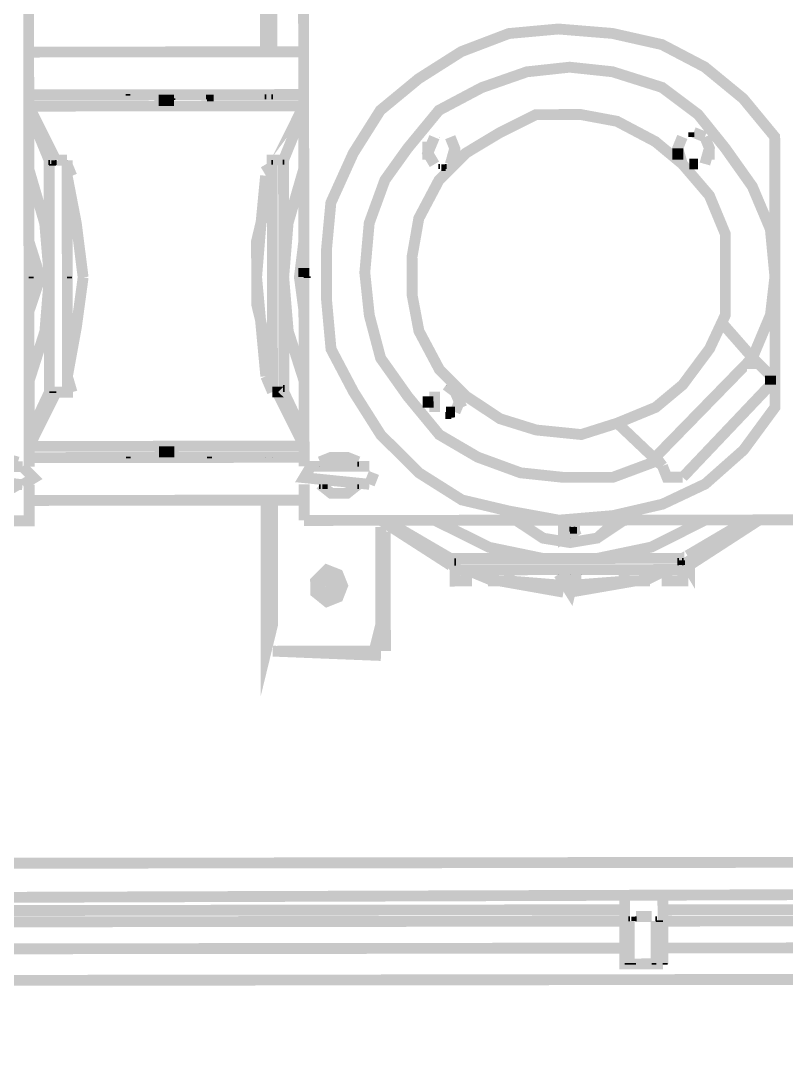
# Model space of a CAD drawing. Header units: feet. Extents: x -99009 to 3252343, y -11094690 to 9035152.
# Drawn here: x 2488912 to 2489379, y -1977975 to -1977336 of the extents above; entities that cross this region are included whole.
import ezdxf

# ---------------------------------------------------------------- set-up
doc = ezdxf.new("R2010")
doc.units = ezdxf.units.FT
doc.layers.add('1', color=1, linetype='Continuous')

# ---------------------------------------------------------------- blocks, each defined once
blk = doc.blocks.new('GRINDING MASTER')
at = {"linetype": 'ByBlock', "lineweight": -2, "transparency": 33554684}
for points in [[(1541010.92, -41140.37), (1541010.92, -41136.23), (1541015.06, -41136.23), (1541015.06, -41140.37), (1541010.92, -41140.37)], [(1541305.38, -41162.36), (1541305.38, -41159.63), (1541308.11, -41159.63), (1541308.11, -41162.36), (1541305.38, -41162.36)], [(1540916, -41178.9), (1540916, -41176.17), (1540918.73, -41176.17), (1540918.73, -41178.9), (1540916, -41178.9)], [(1541153.98, -41183.03), (1541153.98, -41178.9), (1541156.79, -41178.9), (1541156.79, -41183.03), (1541153.98, -41183.03)], [(1541156.79, -41334.35), (1541156.79, -41331.62), (1541159.52, -41331.62), (1541159.52, -41334.35), (1541156.79, -41334.35)], [(1541081.12, -41377.02), (1541081.12, -41374.29), (1541083.85, -41374.29), (1541083.85, -41377.02), (1541081.12, -41377.02)], [(1541232.45, -41404.55), (1541232.45, -41400.42), (1541236.58, -41400.42), (1541236.58, -41404.55), (1541232.45, -41404.55)], [(1541298.43, -41423.82), (1541298.43, -41421.01), (1541302.57, -41421.01), (1541302.57, -41423.82), (1541298.43, -41423.82)], [(1541269.57, -41641.21), (1541269.57, -41638.4), (1541272.3, -41638.4), (1541272.3, -41641.21), (1541269.57, -41641.21)]]:
    blk.add_hatch(color=256, dxfattribs=at).paths.add_polyline_path(points)
at = {"linetype": 'ByBlock', "lineweight": -2, "transparency": 33554684, "const_width": 6.63}
for points in [[(1541046.73, -41110.1), (1541046.73, -41030.31)], [(1541050.78, -41110.1), (1541050.78, -41030.31)], [(1540902.19, -41363.29), (1540902.19, -41053.71)], [(1541070.05, -41053.71), (1541070.05, -41363.29)], [(1541357.64, -41162.36), (1541357.64, -41310.95), (1541357.64, -41327.49), (1541338.37, -41353.62), (1541314.97, -41374.29), (1541288.84, -41386.61), (1541258.58, -41393.56), (1541225.58, -41396.29), (1541195.32, -41390.75), (1541166.38, -41383.88), (1541140.25, -41367.35), (1541116.85, -41344.03), (1541100.31, -41317.82), (1541086.58, -41291.69), (1541083.85, -41261.42), (1541083.85, -41231.16), (1541086.58, -41202.3), (1541100.31, -41172.04), (1541116.85, -41145.91), (1541140.25, -41126.64), (1541166.38, -41110.1), (1541195.32, -41099.11), (1541225.58, -41096.38), (1541258.58, -41099.11), (1541288.84, -41105.97), (1541314.97, -41119.7), (1541338.37, -41138.96), (1541357.64, -41162.36)], [(1540902.19, -41110.1), (1541070.05, -41110.1)], [(1541284.71, -41360.48), (1541258.58, -41370.16), (1541228.31, -41370.16), (1541202.18, -41367.35), (1541176.05, -41357.75), (1541152.65, -41344.03), (1541133.39, -41320.63), (1541116.85, -41297.23), (1541109.98, -41271.1), (1541107.25, -41244.97), (1541109.98, -41214.7), (1541119.58, -41188.49), (1541133.39, -41169.23), (1541152.65, -41145.91), (1541178.78, -41132.1), (1541206.32, -41122.51), (1541232.45, -41119.7), (1541258.58, -41122.51), (1541288.84, -41132.1), (1541310.84, -41148.64), (1541327.37, -41169.23), (1541343.91, -41192.63), (1541354.91, -41218.76), (1541357.64, -41247.7)], [(1540980.66, -41136.23), (1540902.19, -41136.23)], [(1541070.05, -41136.23), (1540902.19, -41136.23)], [(1540984.79, -41143.1), (1540980.66, -41136.23)], [(1540984.79, -41143.1), (1540984.79, -41136.23)], [(1540987.52, -41136.23), (1540987.52, -41143.1)], [(1540987.52, -41136.23), (1541070.05, -41136.23)], [(1540902.19, -41143.1), (1540918.73, -41176.17)], [(1540918.73, -41176.17), (1540902.19, -41143.1)], [(1540902.19, -41143.1), (1541070.05, -41143.1)], [(1541053.59, -41176.17), (1541070.05, -41143.1), (1541053.59, -41176.17)], [(1541288.84, -41634.27), (1542103.32, -41634.27), (1542110.18, -41631.54), (1542110.18, -41143.1)], [(1540902.19, -41145.91), (1540914.59, -41176.17)], [(1541057.72, -41317.82), (1541057.72, -41176.17), (1541070.05, -41145.91)], [(1541327.37, -41247.7), (1541327.37, -41271.1), (1541317.7, -41291.69), (1541301.24, -41313.76), (1541284.71, -41327.49), (1541261.31, -41337.08), (1541239.31, -41344.03), (1541211.78, -41341.22), (1541189.78, -41334.35), (1541169.11, -41320.63), (1541152.65, -41304.09), (1541140.25, -41280.69), (1541136.12, -41258.69), (1541136.12, -41235.29), (1541140.25, -41211.89), (1541152.65, -41188.49), (1541169.11, -41172.04), (1541189.78, -41159.63), (1541211.78, -41148.64), (1541239.31, -41148.64), (1541261.31, -41152.77), (1541284.71, -41165.17), (1541301.24, -41178.9), (1541317.7, -41198.17), (1541327.37, -41221.57), (1541327.37, -41247.7)], [(1541149.84, -41162.36), (1541145.79, -41172.04), (1541149.84, -41178.9)], [(1541159.52, -41178.9), (1541162.25, -41169.23), (1541159.52, -41162.36)], [(1541159.52, -41162.36), (1541162.25, -41169.23), (1541162.25, -41176.17)], [(1541301.24, -41162.36), (1541298.43, -41169.23), (1541301.24, -41178.9)], [(1541308.11, -41159.63), (1541314.97, -41162.36)], [(1541314.97, -41178.9), (1541317.7, -41169.23), (1541314.97, -41162.36)], [(1541314.97, -41162.36), (1541317.7, -41169.23), (1541317.7, -41176.17)], [(1541145.79, -41176.17), (1541145.79, -41165.17)], [(1541298.43, -41176.17), (1541298.43, -41169.23)], [(1540902.19, -41181.63), (1540911.86, -41214.7), (1540914.59, -41247.7)], [(1540914.59, -41317.82), (1540914.59, -41176.17)], [(1540914.59, -41176.17), (1540925.59, -41176.17), (1540914.59, -41176.17)], [(1540914.59, -41317.82), (1540925.59, -41317.82), (1540925.59, -41176.17)], [(1540925.59, -41178.9), (1540928.4, -41185.76)], [(1541050.78, -41185.76), (1541046.73, -41178.9)], [(1541050.78, -41176.17), (1541057.72, -41176.17), (1541050.78, -41176.17), (1541050.78, -41317.82)], [(1541070.05, -41310.95), (1541060.45, -41280.69), (1541057.72, -41247.7), (1541060.45, -41214.7), (1541070.05, -41181.63)], [(1541305.38, -41178.9), (1541310.84, -41178.9)], [(1540925.59, -41185.76), (1540931.13, -41214.7), (1540935.26, -41247.7), (1540931.13, -41214.7), (1540925.59, -41185.76)], [(1541046.73, -41308.22), (1541043.92, -41277.96), (1541041.19, -41247.7), (1541043.92, -41214.7), (1541046.73, -41185.76)], [(1541050.78, -41185.76), (1541041.19, -41225.7), (1541041.19, -41264.23), (1541050.78, -41304.09)], [(1540902.19, -41225.7), (1540909.13, -41247.7), (1540902.19, -41268.29)], [(1541070.05, -41268.29), (1541067.32, -41247.7), (1541070.05, -41225.7)], [(1540902.19, -41228.43), (1540905, -41247.7), (1540902.19, -41264.23)], [(1541070.05, -41264.23), (1541067.32, -41247.7), (1541070.05, -41228.43)], [(1540902.19, -41242.16), (1540905, -41247.7)], [(1540902.19, -41242.16), (1540905, -41247.7)], [(1541070.05, -41251.83), (1541070.05, -41242.16)], [(1541070.05, -41242.16), (1541070.05, -41247.7)], [(1540914.59, -41247.7), (1540911.86, -41280.69), (1540902.19, -41310.95)], [(1540935.26, -41247.7), (1540931.13, -41277.96), (1540925.59, -41308.22)], [(1540925.59, -41304.09), (1540931.13, -41277.96), (1540935.26, -41247.7)], [(1541357.64, -41247.7), (1541354.91, -41271.1), (1541343.91, -41297.23)], [(1541324.64, -41275.23), (1541343.91, -41297.23), (1541354.91, -41308.22)], [(1541288.84, -41363.29), (1541284.71, -41357.75), (1541343.91, -41297.23), (1541343.91, -41304.09)], [(1540925.59, -41308.22), (1540928.4, -41317.82)], [(1541050.78, -41317.82), (1541046.73, -41308.22)], [(1541354.91, -41313.76), (1541354.91, -41308.22)], [(1541156.79, -41313.76), (1541162.25, -41317.82)], [(1541354.91, -41313.76), (1541301.24, -41370.16)], [(1540918.73, -41317.82), (1540902.19, -41350.89)], [(1540902.19, -41350.89), (1540918.73, -41317.82)], [(1540914.59, -41317.82), (1540902.19, -41344.03)], [(1540914.59, -41317.82), (1540925.59, -41317.82)], [(1541057.72, -41317.82), (1541050.78, -41317.82), (1541057.72, -41317.82)], [(1541070.05, -41350.89), (1541053.59, -41317.82)], [(1541053.59, -41317.82), (1541070.05, -41350.89)], [(1541070.05, -41344.03), (1541057.72, -41317.82)], [(1541145.79, -41327.49), (1541145.79, -41320.63)], [(1541149.84, -41317.82), (1541149.84, -41330.22)], [(1541162.25, -41317.82), (1541166.38, -41327.49)], [(1541162.25, -41330.22), (1541166.38, -41320.63)], [(1541162.25, -41330.22), (1541156.79, -41330.22)], [(1541288.84, -41363.29), (1541261.31, -41337.08)], [(1540902.19, -41350.89), (1541070.05, -41350.89)], [(1540980.66, -41357.75), (1540984.79, -41350.89)], [(1540984.79, -41357.75), (1540984.79, -41350.89)], [(1540987.52, -41350.89), (1540987.52, -41357.75)], [(1540987.52, -41350.89), (1540991.66, -41357.75)], [(1540895.33, -41360.48), (1540885.73, -41357.75), (1540878.87, -41357.75), (1540871.93, -41360.48)], [(1540902.19, -41357.75), (1540980.66, -41357.75)], [(1540902.19, -41357.75), (1541070.05, -41357.75)], [(1540991.66, -41357.75), (1541070.05, -41357.75)], [(1541103.12, -41360.48), (1541096.26, -41357.75), (1541086.58, -41357.75), (1541079.72, -41360.48)], [(1540898.14, -41363.29), (1540865.06, -41363.29), (1540862.33, -41370.16), (1540898.14, -41374.29)], [(1540898.14, -41374.29), (1540905, -41370.16), (1540898.14, -41363.29)], [(1541109.98, -41363.29), (1541074.18, -41363.29), (1541070.05, -41370.16), (1541109.98, -41374.29)], [(1541301.24, -41370.16), (1541291.57, -41370.16), (1541288.84, -41363.29)], [(1541109.98, -41374.29), (1541112.71, -41367.35)], [(1540600.95, -41396.29), (1540902.19, -41396.29), (1540902.19, -41374.29)], [(1540871.93, -41374.29), (1540878.87, -41379.75), (1540885.73, -41379.75), (1540895.33, -41374.29)], [(1541070.05, -41374.29), (1541070.05, -41396.29)], [(1541079.72, -41374.29), (1541086.58, -41379.75), (1541096.26, -41379.75), (1541103.12, -41374.29)], [(1540902.19, -41383.88), (1541070.05, -41383.88)], [(1541046.73, -41459.55), (1541046.73, -41476.08), (1541050.78, -41459.55), (1541050.78, -41383.88)], [(1541046.73, -41459.55), (1541046.73, -41383.88)], [(1541070.05, -41396.29), (1541371.36, -41396.29)], [(1541159.52, -41423.82), (1541116.85, -41396.29)], [(1541116.85, -41396.29), (1541159.52, -41423.82)], [(1541159.52, -41419.69), (1541119.58, -41396.29)], [(1541314.97, -41396.29), (1541281.98, -41412.82), (1541248.9, -41419.69), (1541215.91, -41419.69), (1541182.92, -41412.82), (1541149.84, -41396.29)], [(1541159.52, -41419.69), (1541301.24, -41419.69), (1541341.1, -41396.29)], [(1541265.44, -41396.29), (1541248.9, -41407.28), (1541232.45, -41410.01), (1541215.91, -41407.28), (1541199.37, -41396.29)], [(1541261.31, -41396.29), (1541248.9, -41407.28), (1541232.45, -41410.01), (1541215.91, -41407.28), (1541199.37, -41396.29)], [(1541232.45, -41396.29), (1541235.18, -41403.15), (1541228.31, -41407.28), (1541228.31, -41396.29)], [(1541235.18, -41396.29), (1541235.18, -41403.15), (1541228.31, -41407.28), (1541228.31, -41396.29)], [(1541347.96, -41396.29), (1541305.38, -41423.82)], [(1541305.38, -41423.82), (1541347.96, -41396.29)], [(1541116.85, -41400.42), (1541116.85, -41459.55)], [(1541119.58, -41403.15), (1541119.58, -41459.55)], [(1541305.38, -41419.69), (1541305.38, -41426.55), (1541301.24, -41419.69)], [(1541162.25, -41426.55), (1541159.52, -41419.69)], [(1541162.25, -41419.69), (1541162.25, -41426.55), (1541301.24, -41426.55)], [(1541093.45, -41436.15), (1541090.72, -41443.09), (1541083.85, -41445.82), (1541076.99, -41440.28), (1541076.99, -41433.42), (1541083.85, -41426.55), (1541090.72, -41429.28), (1541093.45, -41436.15)], [(1541169.11, -41426.55), (1541169.11, -41433.42), (1541162.25, -41433.42), (1541162.25, -41426.55)], [(1541185.65, -41433.42), (1541169.11, -41426.55)], [(1541173.24, -41426.55), (1541185.65, -41429.28)], [(1541195.32, -41426.55), (1541195.32, -41433.42), (1541185.65, -41433.42), (1541185.65, -41426.55)], [(1541235.18, -41429.28), (1541232.45, -41440.28), (1541225.58, -41429.28)], [(1541239.31, -41429.28), (1541228.31, -41429.28), (1541235.18, -41429.28)], [(1541277.84, -41426.55), (1541277.84, -41433.42), (1541265.44, -41433.42), (1541265.44, -41426.55)], [(1541291.57, -41426.55), (1541277.84, -41433.42)], [(1541277.84, -41429.28), (1541291.57, -41426.55)], [(1541301.24, -41426.55), (1541301.24, -41433.42), (1541291.57, -41433.42), (1541291.57, -41426.55)], [(1541079.72, -41440.28), (1541086.58, -41440.28), (1541086.58, -41433.42), (1541079.72, -41433.42), (1541079.72, -41440.28)], [(1541228.31, -41440.28), (1541189.78, -41433.42)], [(1541195.32, -41433.42), (1541228.31, -41436.15)], [(1541272.3, -41433.42), (1541232.45, -41440.28)], [(1541232.45, -41436.15), (1541268.17, -41433.42)], [(1541112.71, -41476.08), (1541116.85, -41459.55)], [(1541119.58, -41459.55), (1541119.58, -41476.08)], [(1541050.78, -41476.08), (1541116.85, -41478.81)], [(1541053.59, -41476.08), (1541112.71, -41476.08)], [(1541598.42, -41605.41), (1540353.3, -41605.41), (1540353.3, -41624.67)], [(1541602.56, -41624.67), (1540353.3, -41627.4)], [(1541265.44, -41627.4), (1541265.44, -41638.4), (1541265.44, -41667.34), (1541288.84, -41667.34)], [(1541288.84, -41627.4), (1541288.84, -41638.4), (1541288.84, -41667.34)], [(1540687.61, -41634.27), (1541265.44, -41634.27)], [(1541265.44, -41641.21), (1540687.61, -41641.21)], [(1541265.44, -41641.21), (1540687.61, -41641.21)], [(1540687.61, -41641.21), (1541265.44, -41641.21)], [(1541268.17, -41667.34), (1541268.17, -41641.21)], [(1541272.3, -41638.4), (1541281.98, -41638.4)], [(1541284.71, -41641.21), (1541284.71, -41667.34)], [(1542114.32, -41641.21), (1541288.84, -41641.21)], [(1542114.32, -41641.21), (1541288.84, -41641.21)], [(1541288.84, -41641.21), (1542103.32, -41641.21)], [(1540687.61, -41657.67), (1541265.44, -41657.67)], [(1541288.84, -41657.67), (1541404.44, -41657.67)], [(1541272.3, -41667.34), (1541281.98, -41667.34)], [(1540548.62, -41676.93), (1541404.44, -41676.93)]]:
    blk.add_lwpolyline(points, dxfattribs=at)
at = {"linetype": 'ByBlock', "lineweight": -2, "transparency": 33554684}
for points in [[(1540961.39, -41136.23), (1540964.12, -41136.23)], [(1540964.12, -41136.23), (1540961.39, -41136.23)], [(1540964.12, -41136.23), (1540961.39, -41136.23)], [(1540961.39, -41136.23), (1540964.12, -41136.23)], [(1540987.52, -41138.96), (1540991.66, -41138.96)], [(1540991.66, -41138.96), (1540987.52, -41138.96)], [(1540991.66, -41138.96), (1540987.52, -41138.96)], [(1540987.52, -41138.96), (1540991.66, -41138.96)], [(1541010.92, -41136.23), (1541010.92, -41138.96)], [(1541010.92, -41138.96), (1541010.92, -41136.23)], [(1541013.65, -41136.23), (1541013.65, -41138.96)], [(1541013.65, -41138.96), (1541013.65, -41136.23)], [(1541046.73, -41136.23), (1541046.73, -41138.96)], [(1541046.73, -41138.96), (1541046.73, -41136.23)], [(1541046.73, -41138.96), (1541046.73, -41136.23)], [(1541046.73, -41136.23), (1541046.73, -41138.96)], [(1541050.78, -41136.23), (1541050.78, -41138.96)], [(1541050.78, -41138.96), (1541050.78, -41136.23)], [(1541050.78, -41138.96), (1541050.78, -41136.23)], [(1541050.78, -41136.23), (1541050.78, -41138.96)], [(1541152.65, -41162.36), (1541152.65, -41162.36)], [(1541152.65, -41162.36), (1541152.65, -41162.36)], [(1541152.65, -41162.36), (1541152.65, -41162.36)], [(1541152.65, -41162.36), (1541152.65, -41162.36)], [(1541305.38, -41159.63), (1541305.38, -41162.36)], [(1541305.38, -41162.36), (1541305.38, -41159.63)], [(1541308.11, -41159.63), (1541308.11, -41162.36)], [(1541308.11, -41162.36), (1541308.11, -41159.63)], [(1541308.11, -41159.63), (1541308.11, -41159.63)], [(1541308.11, -41159.63), (1541308.11, -41159.63)], [(1541308.11, -41159.63), (1541308.11, -41159.63)], [(1541308.11, -41159.63), (1541308.11, -41159.63)], [(1540914.59, -41176.17), (1540914.59, -41178.9)], [(1540914.59, -41178.9), (1540914.59, -41176.17)], [(1540918.73, -41176.17), (1540918.73, -41178.9)], [(1540918.73, -41178.9), (1540918.73, -41176.17)], [(1540925.59, -41176.17), (1540925.59, -41176.17)], [(1540925.59, -41176.17), (1540925.59, -41176.17)], [(1540925.59, -41176.17), (1540925.59, -41176.17)], [(1540925.59, -41176.17), (1540925.59, -41176.17)], [(1541050.78, -41176.17), (1541050.78, -41178.9)], [(1541050.78, -41178.9), (1541050.78, -41176.17)], [(1541050.78, -41178.9), (1541050.78, -41176.17)], [(1541050.78, -41176.17), (1541050.78, -41178.9)], [(1541057.72, -41176.17), (1541057.72, -41178.9)], [(1541057.72, -41178.9), (1541057.72, -41176.17)], [(1541057.72, -41178.9), (1541057.72, -41176.17)], [(1541057.72, -41176.17), (1541057.72, -41178.9)], [(1541057.72, -41176.17), (1541057.72, -41176.17)], [(1541057.72, -41176.17), (1541057.72, -41176.17)], [(1541057.72, -41176.17), (1541057.72, -41176.17)], [(1541057.72, -41176.17), (1541057.72, -41176.17)], [(1540914.59, -41178.9), (1540918.73, -41178.9)], [(1540918.73, -41178.9), (1540914.59, -41178.9)], [(1540918.73, -41178.9), (1540914.59, -41178.9)], [(1540914.59, -41178.9), (1540918.73, -41178.9)], [(1541152.65, -41178.9), (1541152.65, -41181.63)], [(1541152.65, -41181.63), (1541152.65, -41178.9)], [(1541156.79, -41178.9), (1541156.79, -41181.63)], [(1541156.79, -41181.63), (1541156.79, -41178.9)], [(1541308.11, -41178.9), (1541308.11, -41181.63)], [(1541308.11, -41181.63), (1541308.11, -41178.9)], [(1541308.11, -41181.63), (1541308.11, -41178.9)], [(1541308.11, -41178.9), (1541308.11, -41181.63)], [(1540902.19, -41247.7), (1540905, -41247.7)], [(1540905, -41247.7), (1540902.19, -41247.7)], [(1540905, -41247.7), (1540902.19, -41247.7)], [(1540902.19, -41247.7), (1540905, -41247.7)], [(1540902.19, -41247.7), (1540905, -41247.7)], [(1540905, -41247.7), (1540902.19, -41247.7)], [(1540905, -41247.7), (1540905, -41247.7)], [(1540905, -41247.7), (1540905, -41247.7)], [(1540925.59, -41247.7), (1540928.4, -41247.7)], [(1540928.4, -41247.7), (1540925.59, -41247.7)], [(1540928.4, -41247.7), (1540925.59, -41247.7)], [(1540925.59, -41247.7), (1540928.4, -41247.7)], [(1541070.05, -41247.7), (1541074.18, -41247.7)], [(1541074.18, -41247.7), (1541070.05, -41247.7)], [(1541074.18, -41247.7), (1541070.05, -41247.7)], [(1541070.05, -41247.7), (1541074.18, -41247.7)], [(1541070.05, -41247.7), (1541074.18, -41247.7)], [(1541074.18, -41247.7), (1541070.05, -41247.7)], [(1541074.18, -41247.7), (1541074.18, -41247.7)], [(1541074.18, -41247.7), (1541074.18, -41247.7)], [(1540914.59, -41317.82), (1540918.73, -41317.82)], [(1540918.73, -41317.82), (1540914.59, -41317.82)], [(1540918.73, -41317.82), (1540914.59, -41317.82)], [(1540914.59, -41317.82), (1540918.73, -41317.82)], [(1541057.72, -41313.76), (1541057.72, -41317.82)], [(1541057.72, -41317.82), (1541057.72, -41313.76)], [(1541057.72, -41317.82), (1541057.72, -41313.76)], [(1541057.72, -41313.76), (1541057.72, -41317.82)], [(1541156.79, -41313.76), (1541156.79, -41313.76)], [(1541156.79, -41313.76), (1541156.79, -41313.76)], [(1541156.79, -41313.76), (1541156.79, -41313.76)], [(1541156.79, -41313.76), (1541156.79, -41313.76)], [(1541156.79, -41330.22), (1541156.79, -41334.35)], [(1541156.79, -41334.35), (1541156.79, -41330.22)], [(1541159.52, -41330.22), (1541159.52, -41334.35)], [(1541159.52, -41334.35), (1541159.52, -41330.22)], [(1540961.39, -41357.75), (1540964.12, -41357.75)], [(1540964.12, -41357.75), (1540961.39, -41357.75)], [(1540964.12, -41357.75), (1540961.39, -41357.75)], [(1540961.39, -41357.75), (1540964.12, -41357.75)], [(1541010.92, -41357.75), (1541013.65, -41357.75)], [(1541013.65, -41357.75), (1541010.92, -41357.75)], [(1541013.65, -41357.75), (1541010.92, -41357.75)], [(1541010.92, -41357.75), (1541013.65, -41357.75)], [(1541046.73, -41357.75), (1541046.73, -41357.75)], [(1541046.73, -41357.75), (1541046.73, -41357.75)], [(1541046.73, -41357.75), (1541046.73, -41357.75)], [(1541046.73, -41357.75), (1541046.73, -41357.75)], [(1541050.78, -41357.75), (1541050.78, -41357.75)], [(1541050.78, -41357.75), (1541050.78, -41357.75)], [(1541050.78, -41357.75), (1541050.78, -41357.75)], [(1541050.78, -41357.75), (1541050.78, -41357.75)], [(1541079.72, -41363.29), (1541079.72, -41363.29)], [(1541079.72, -41363.29), (1541079.72, -41363.29)], [(1541079.72, -41363.29), (1541079.72, -41363.29)], [(1541079.72, -41363.29), (1541079.72, -41363.29)], [(1541103.12, -41360.48), (1541103.12, -41363.29)], [(1541103.12, -41363.29), (1541103.12, -41360.48)], [(1541103.12, -41363.29), (1541103.12, -41360.48)], [(1541103.12, -41360.48), (1541103.12, -41363.29)], [(1541079.72, -41374.29), (1541079.72, -41377.02)], [(1541079.72, -41377.02), (1541079.72, -41374.29)], [(1541083.85, -41374.29), (1541083.85, -41377.02)], [(1541083.85, -41377.02), (1541083.85, -41374.29)], [(1541103.12, -41374.29), (1541103.12, -41377.02)], [(1541103.12, -41377.02), (1541103.12, -41374.29)], [(1541103.12, -41377.02), (1541103.12, -41374.29)], [(1541103.12, -41374.29), (1541103.12, -41377.02)], [(1541232.45, -41400.42), (1541232.45, -41403.15)], [(1541232.45, -41403.15), (1541232.45, -41400.42)], [(1541235.18, -41400.42), (1541235.18, -41403.15)], [(1541235.18, -41403.15), (1541235.18, -41400.42)], [(1541232.45, -41407.28), (1541232.45, -41407.28)], [(1541232.45, -41407.28), (1541232.45, -41407.28)], [(1541232.45, -41407.28), (1541232.45, -41407.28)], [(1541232.45, -41407.28), (1541232.45, -41407.28)], [(1541162.25, -41419.69), (1541162.25, -41423.82)], [(1541162.25, -41423.82), (1541162.25, -41419.69)], [(1541162.25, -41423.82), (1541162.25, -41419.69)], [(1541162.25, -41419.69), (1541162.25, -41423.82)], [(1541298.43, -41419.69), (1541298.43, -41423.82)], [(1541298.43, -41423.82), (1541298.43, -41419.69)], [(1541301.24, -41419.69), (1541301.24, -41423.82)], [(1541301.24, -41423.82), (1541301.24, -41419.69)], [(1541225.58, -41429.28), (1541225.58, -41429.28)], [(1541225.58, -41429.28), (1541225.58, -41429.28)], [(1541225.58, -41429.28), (1541225.58, -41429.28)], [(1541225.58, -41429.28), (1541225.58, -41429.28)], [(1541232.45, -41429.28), (1541232.45, -41429.28)], [(1541232.45, -41429.28), (1541232.45, -41429.28)], [(1541232.45, -41429.28), (1541232.45, -41429.28)], [(1541232.45, -41429.28), (1541232.45, -41429.28)], [(1541239.31, -41429.28), (1541239.31, -41429.28)], [(1541239.31, -41429.28), (1541239.31, -41429.28)], [(1541239.31, -41429.28), (1541239.31, -41429.28)], [(1541239.31, -41429.28), (1541239.31, -41429.28)], [(1541268.17, -41638.4), (1541268.17, -41641.21)], [(1541268.17, -41641.21), (1541268.17, -41638.4)], [(1541272.3, -41638.4), (1541272.3, -41641.21)], [(1541272.3, -41641.21), (1541272.3, -41638.4)], [(1541272.3, -41638.4), (1541272.3, -41641.21)], [(1541272.3, -41641.21), (1541272.3, -41638.4)], [(1541272.3, -41641.21), (1541272.3, -41638.4)], [(1541272.3, -41638.4), (1541272.3, -41641.21)], [(1541284.71, -41638.4), (1541284.71, -41641.21)], [(1541284.71, -41641.21), (1541284.71, -41638.4)], [(1541284.71, -41641.21), (1541284.71, -41638.4)], [(1541284.71, -41638.4), (1541284.71, -41641.21)], [(1541284.71, -41641.21), (1541288.84, -41641.21)], [(1541288.84, -41641.21), (1541284.71, -41641.21)], [(1541288.84, -41641.21), (1541284.71, -41641.21)], [(1541284.71, -41641.21), (1541288.84, -41641.21)], [(1541265.44, -41667.34), (1541268.17, -41667.34)], [(1541268.17, -41667.34), (1541265.44, -41667.34)], [(1541268.17, -41667.34), (1541265.44, -41667.34)], [(1541265.44, -41667.34), (1541268.17, -41667.34)], [(1541268.17, -41667.34), (1541268.17, -41667.34)], [(1541268.17, -41667.34), (1541268.17, -41667.34)], [(1541268.17, -41667.34), (1541268.17, -41667.34)], [(1541268.17, -41667.34), (1541268.17, -41667.34)], [(1541268.17, -41667.34), (1541272.3, -41667.34)], [(1541272.3, -41667.34), (1541268.17, -41667.34)], [(1541272.3, -41667.34), (1541268.17, -41667.34)], [(1541268.17, -41667.34), (1541272.3, -41667.34)], [(1541268.17, -41667.34), (1541272.3, -41667.34)], [(1541272.3, -41667.34), (1541268.17, -41667.34)], [(1541272.3, -41667.34), (1541268.17, -41667.34)], [(1541268.17, -41667.34), (1541272.3, -41667.34)], [(1541268.17, -41667.34), (1541272.3, -41667.34)], [(1541272.3, -41667.34), (1541268.17, -41667.34)], [(1541272.3, -41667.34), (1541268.17, -41667.34)], [(1541268.17, -41667.34), (1541272.3, -41667.34)], [(1541268.17, -41667.34), (1541272.3, -41667.34)], [(1541272.3, -41667.34), (1541268.17, -41667.34)], [(1541272.3, -41667.34), (1541268.17, -41667.34)], [(1541268.17, -41667.34), (1541272.3, -41667.34)], [(1541268.17, -41667.34), (1541272.3, -41667.34)], [(1541272.3, -41667.34), (1541268.17, -41667.34)], [(1541272.3, -41667.34), (1541268.17, -41667.34)], [(1541268.17, -41667.34), (1541272.3, -41667.34)], [(1541272.3, -41667.34), (1541272.3, -41667.34)], [(1541272.3, -41667.34), (1541272.3, -41667.34)], [(1541272.3, -41667.34), (1541272.3, -41667.34)], [(1541272.3, -41667.34), (1541272.3, -41667.34)], [(1541272.3, -41667.34), (1541272.3, -41667.34)], [(1541272.3, -41667.34), (1541272.3, -41667.34)], [(1541272.3, -41667.34), (1541272.3, -41667.34)], [(1541272.3, -41667.34), (1541272.3, -41667.34)], [(1541272.3, -41667.34), (1541272.3, -41667.34)], [(1541272.3, -41667.34), (1541272.3, -41667.34)], [(1541272.3, -41667.34), (1541272.3, -41667.34)], [(1541272.3, -41667.34), (1541272.3, -41667.34)], [(1541281.98, -41667.34), (1541284.71, -41667.34)], [(1541284.71, -41667.34), (1541281.98, -41667.34)], [(1541284.71, -41667.34), (1541281.98, -41667.34)], [(1541281.98, -41667.34), (1541284.71, -41667.34)], [(1541281.98, -41667.34), (1541284.71, -41667.34)], [(1541284.71, -41667.34), (1541281.98, -41667.34)], [(1541284.71, -41667.34), (1541284.71, -41667.34)], [(1541284.71, -41667.34), (1541284.71, -41667.34)], [(1541284.71, -41667.34), (1541284.71, -41667.34)], [(1541284.71, -41667.34), (1541284.71, -41667.34)], [(1541284.71, -41667.34), (1541284.71, -41667.34)], [(1541284.71, -41667.34), (1541284.71, -41667.34)], [(1541284.71, -41667.34), (1541284.71, -41667.34)], [(1541284.71, -41667.34), (1541284.71, -41667.34)], [(1541284.71, -41667.34), (1541284.71, -41667.34)], [(1541284.71, -41667.34), (1541284.71, -41667.34)], [(1541284.71, -41667.34), (1541284.71, -41667.34)], [(1541284.71, -41667.34), (1541284.71, -41667.34)], [(1541284.71, -41667.34), (1541284.71, -41667.34)], [(1541284.71, -41667.34), (1541284.71, -41667.34)], [(1541284.71, -41667.34), (1541284.71, -41667.34)], [(1541284.71, -41667.34), (1541284.71, -41667.34)], [(1541284.71, -41667.34), (1541284.71, -41667.34)], [(1541284.71, -41667.34), (1541284.71, -41667.34)], [(1541284.71, -41667.34), (1541284.71, -41667.34)], [(1541284.71, -41667.34), (1541284.71, -41667.34)], [(1541284.71, -41667.34), (1541284.71, -41667.34)], [(1541284.71, -41667.34), (1541284.71, -41667.34)], [(1541284.71, -41667.34), (1541284.71, -41667.34)], [(1541284.71, -41667.34), (1541284.71, -41667.34)], [(1541284.71, -41667.34), (1541284.71, -41667.34)], [(1541284.71, -41667.34), (1541284.71, -41667.34)], [(1541284.71, -41667.34), (1541284.71, -41667.34)], [(1541284.71, -41667.34), (1541284.71, -41667.34)], [(1541284.71, -41667.34), (1541284.71, -41667.34)], [(1541284.71, -41667.34), (1541284.71, -41667.34)], [(1541288.84, -41667.34), (1541291.57, -41667.34)], [(1541291.57, -41667.34), (1541288.84, -41667.34)], [(1541291.57, -41667.34), (1541288.84, -41667.34)], [(1541288.84, -41667.34), (1541291.57, -41667.34)]]:
    blk.add_lwpolyline(points, dxfattribs=at)

msp = doc.modelspace()

# ---------------------------------------------------------------- linework, layer by layer
at = {"layer": '1'}
msp.add_arc((2520410.24778, -1978395.99612), 100000, 84.1346387202, 194.3871675539, dxfattribs=at)

# ---------------------------------------------------------------- block references
at = {"transparency": 33554684, "rotation": 0.06505171407317947}
msp.add_blockref('GRINDING MASTER', (947969.19485, -1937994.01305), dxfattribs=at)

doc.saveas('drawing.dxf')
